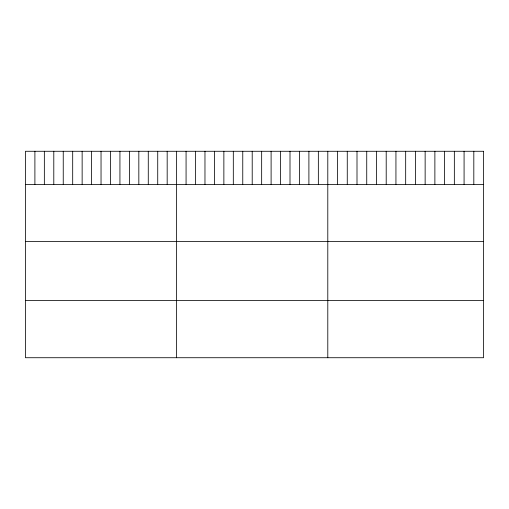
<?xml version="1.0" encoding="UTF-8"?>
<svg xmlns="http://www.w3.org/2000/svg" width="509" height="509" viewBox="0 0 509 509"><rect width="100%" height="100%" fill="white"/><g stroke="black" fill="none" stroke-linecap="round" stroke-linejoin="round"><path stroke-width="0.76" d="M25.45 184.404L483.55 184.404M25.45 241.603L483.55 241.603M25.45 300.533L483.55 300.533M473.815 151.275L473.815 184.404M464.081 151.275L464.081 184.404M454.346 151.275L454.346 184.404M444.611 151.275L444.611 184.404M434.877 151.275L434.877 184.404M425.142 151.275L425.142 184.404M415.408 151.275L415.408 184.404M405.673 151.275L405.673 184.404M395.938 151.275L395.938 184.404M386.204 151.275L386.204 184.404M376.469 151.275L376.469 184.404M366.734 151.275L366.734 184.404M357 151.275L357 184.404M347.265 151.275L347.265 184.404M337.531 151.275L337.531 184.404M327.796 151.275L327.796 357.725M318.348 151.275L318.348 184.404M308.899 151.275L308.899 184.404M299.451 151.275L299.451 184.404M290.003 151.275L290.003 184.404M280.554 151.275L280.554 184.404M271.106 151.275L271.106 184.404M261.658 151.275L261.658 184.404M252.209 151.275L252.209 184.404M242.761 151.275L242.761 184.404M233.313 151.275L233.313 184.404M223.865 151.275L223.865 184.404M214.416 151.275L214.416 184.404M204.968 151.275L204.968 184.404M195.52 151.275L195.52 184.404M186.071 151.275L186.071 184.404M176.623 151.275L176.623 357.725M167.175 151.275L167.175 184.404M157.726 151.275L157.726 184.404M148.278 151.275L148.278 184.404M138.83 151.275L138.83 184.404M129.381 151.275L129.381 184.404M119.933 151.275L119.933 184.404M110.485 151.275L110.485 184.404M101.037 151.275L101.037 184.404M91.588 151.275L91.588 184.404M82.14 151.275L82.14 184.404M72.692 151.275L72.692 184.404M63.243 151.275L63.243 184.404M53.795 151.275L53.795 184.404M44.347 151.275L44.347 184.404M34.898 151.275L34.898 184.404M483.55 151.275L25.45 151.275L25.45 357.725L483.55 357.725L483.55 151.275"/></g></svg>
